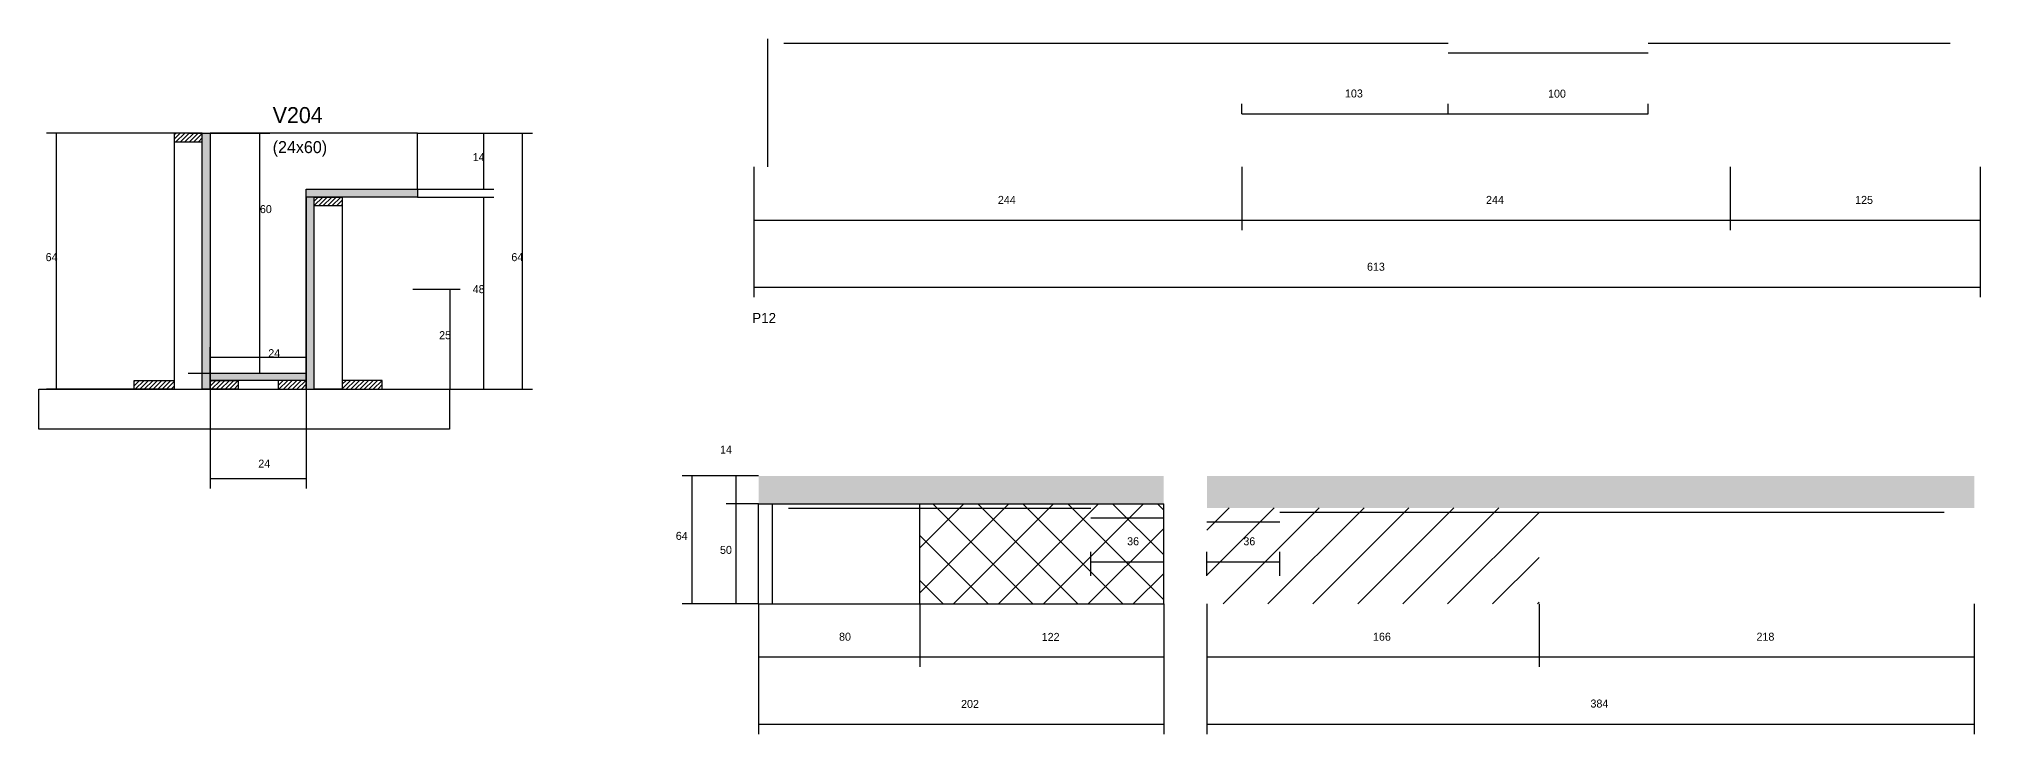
# Model space of a CAD drawing. Header units: metres. Extents: x 4890 to 7004, y 9014 to 10343.
# Drawn here: x 6034 to 7004, y 9995 to 10343 of the extents above; entities that cross this region are included whole.
import ezdxf

# ---------------------------------------------------------------- set-up
doc = ezdxf.new("R2010")
doc.units = ezdxf.units.M
for name, color, linetype in [('CONCRETO', 251, 'Continuous'), ('COTA', 241, 'Continuous'), ('Hachura', 253, 'Continuous'), ('Madeira', 126, 'Continuous'), ('NOMENCLATURA', 7, 'Continuous'), ('Painéis', 200, 'Continuous'), ('REAPROVEITAMENTO', 251, 'Continuous'), ('SARR_2.2x7', 40, 'Continuous'), ('Texto Seção', 7, 'Continuous')]:
    doc.layers.add(name, color=color, linetype=linetype)

msp = doc.modelspace()

# ---------------------------------------------------------------- hatches: boundary and pattern name
at = {"layer": 'COTA'}
h = msp.add_hatch(dxfattribs=at)
h.set_pattern_fill('AR-CONC', scale=0.03)
h.paths.add_polyline_path([(6393.4, 10110.5), (6393.4, 10124.5), (6393.4, 10124.5), (6595.9, 10124.5), (6595.9, 10124.5), (6595.9, 10110.5), (6595.9, 10110.5), (6393.4, 10110.5)])
h = msp.add_hatch(dxfattribs=at)
h.set_pattern_fill('AR-CONC', scale=0.03)
h.paths.add_polyline_path([(6617.5, 10124.5), (7001, 10124.5), (7001, 10124.5), (7001, 10108.5), (7001, 10108.5), (6617.5, 10108.5), (6617.5, 10108.5), (6617.5, 10124.5)])
at = {"layer": 'Hachura'}
h = msp.add_hatch(dxfattribs=at)
h.set_pattern_fill('ANSI31', scale=0.5)
h.paths.add_polyline_path([(6115.3, 10291.4), (6115.3, 10295.8), (6115.3, 10295.8), (6101.3, 10295.8), (6101.3, 10295.8), (6101.3, 10291.4), (6101.3, 10291.4), (6115.3, 10291.4)])
h = msp.add_hatch(color=8, dxfattribs=at)
h.dxf.hatch_style = 1
h.paths.add_polyline_path([(6115.3, 10295.8), (6119.3, 10295.8), (6119.3, 10295.8), (6119.3, 10167.8), (6119.3, 10167.8), (6115.3, 10167.8), (6115.3, 10167.8), (6115.3, 10295.8)])
h = msp.add_hatch(color=8, dxfattribs=at)
h.dxf.hatch_style = 1
h.paths.add_polyline_path([(6171.3, 10267.8), (6167.3, 10267.8), (6167.3, 10267.8), (6167.3, 10167.8), (6167.3, 10167.8), (6171.3, 10167.8), (6171.3, 10167.8), (6171.3, 10267.8)])
h = msp.add_hatch(color=8, dxfattribs=at)
h.dxf.hatch_style = 1
h.paths.add_polyline_path([(6167.3, 10263.8), (6167.3, 10267.8), (6167.3, 10267.8), (6222.9, 10267.8), (6222.9, 10267.8), (6222.9, 10263.8), (6222.9, 10263.8), (6167.3, 10263.8)])
h = msp.add_hatch(dxfattribs=at)
h.set_pattern_fill('ANSI31', scale=0.5)
h.paths.add_polyline_path([(6171.3, 10259.4), (6171.3, 10263.8), (6171.3, 10263.8), (6185.3, 10263.8), (6185.3, 10263.8), (6185.3, 10259.4), (6185.3, 10259.4), (6171.3, 10259.4)])
h = msp.add_hatch(dxfattribs=at)
h.set_pattern_fill('ANSI31', scale=0.5)
h.paths.add_polyline_path([(6081.3, 10167.8), (6081.3, 10172.2), (6081.3, 10172.2), (6101.3, 10172.2), (6101.3, 10172.2), (6101.3, 10167.8), (6101.3, 10167.8), (6081.3, 10167.8)])
h = msp.add_hatch(color=8, dxfattribs=at)
h.dxf.hatch_style = 1
h.paths.add_polyline_path([(6119.3, 10172.2), (6119.3, 10175.8), (6119.3, 10175.8), (6167.3, 10175.8), (6167.3, 10175.8), (6167.3, 10172.2), (6167.3, 10172.2), (6119.3, 10172.2)])
h = msp.add_hatch(dxfattribs=at)
h.set_pattern_fill('ANSI31', scale=0.5)
h.paths.add_polyline_path([(6119.3, 10167.8), (6119.3, 10172.2), (6119.3, 10172.2), (6133.3, 10172.2), (6133.3, 10172.2), (6133.3, 10167.8), (6133.3, 10167.8), (6119.3, 10167.8)])
h = msp.add_hatch(dxfattribs=at)
h.set_pattern_fill('ANSI31', scale=0.5)
h.paths.add_polyline_path([(6167.3, 10167.8), (6167.3, 10172.2), (6167.3, 10172.2), (6153.3, 10172.2), (6153.3, 10172.2), (6153.3, 10167.8), (6153.3, 10167.8), (6167.3, 10167.8)])
h = msp.add_hatch(dxfattribs=at)
h.set_pattern_fill('ANSI31', scale=0.5)
h.paths.add_polyline_path([(6205.3, 10167.8), (6205.3, 10172.2), (6205.3, 10172.2), (6185.3, 10172.2), (6185.3, 10172.2), (6185.3, 10167.8), (6185.3, 10167.8), (6205.3, 10167.8)])
at = {"layer": 'REAPROVEITAMENTO'}
h = msp.add_hatch(dxfattribs=at)
h.set_pattern_fill('ANSI37', scale=5)
h.paths.add_polyline_path([(6473.9, 10110.5), (6473.9, 10060.5), (6473.9, 10060.5), (6595.9, 10060.5), (6595.9, 10060.5), (6595.9, 10110.5), (6595.9, 10110.5), (6473.9, 10110.5)])
h = msp.add_hatch(dxfattribs=at)
h.set_pattern_fill('ANSI31', scale=5)
h.paths.add_polyline_path([(6617.5, 10108.5), (6617.5, 10060.5), (6617.5, 10060.5), (6783.5, 10060.5), (6783.5, 10060.5), (6783.5, 10108.5), (6783.5, 10108.5), (6617.5, 10108.5)])

# ---------------------------------------------------------------- linework, layer by layer
at = {"layer": 'CONCRETO'}
msp.add_lwpolyline([(6222.9, 10267.8), (6222.9, 10295.8), (6119.3, 10295.8), (6119.3, 10267.8), (6119.3, 10267.8), (6119.3, 10175.8), (6167.3, 10175.8), (6167.3, 10267.8)], close=True, dxfattribs=at)
at = {"layer": 'COTA'}
for p, q in [((6101.3, 10295.8), (6037.5, 10295.8)), ((6042.5, 10167.8), (6042.5, 10295.8)), ((6108.3, 10295.8), (6149.1, 10295.8)), ((6144.1, 10175.8), (6144.1, 10295.8)), ((6222.9, 10295.8), (6280.3, 10295.8)), ((6222.9, 10295.8), (6261, 10295.8)), ((6256, 10267.8), (6256, 10295.8)), ((6275.3, 10167.8), (6275.3, 10295.8)), ((6391, 10278.9), (6391, 10247.3)), ((6391, 10278.9), (6391, 10213.8)), ((6635, 10278.9), (6635, 10247.3)), ((6635, 10278.9), (6635, 10247.3)), ((6879, 10278.9), (6879, 10247.3)), ((6879, 10278.9), (6879, 10247.3)), ((7004, 10278.9), (7004, 10247.3)), ((7004, 10278.9), (7004, 10213.8)), ((6222.9, 10267.8), (6261, 10267.8)), ((6222.9, 10263.8), (6261, 10263.8)), ((6256, 10167.8), (6256, 10263.8)), ((6391, 10252.3), (6635, 10252.3)), ((6635, 10252.3), (6879, 10252.3)), ((6879, 10252.3), (7004, 10252.3)), ((6391, 10218.8), (7004, 10218.8)), ((6220.6, 10217.8), (6244.2, 10217.8)), ((6239.2, 10167.8), (6239.2, 10217.8)), ((6119.3, 10167.8), (6119.3, 10188.8)), ((6119.3, 10183.8), (6167.3, 10183.8)), ((6167.3, 10167.8), (6167.3, 10188.8)), ((6108.3, 10175.8), (6149.1, 10175.8)), ((6085.7, 10167.8), (6037.5, 10167.8)), ((6119.3, 10167.8), (6119.3, 10118.1)), ((6167.3, 10167.8), (6167.3, 10118.1)), ((6200.9, 10167.8), (6280.3, 10167.8)), ((6200.9, 10167.8), (6261, 10167.8)), ((6220.6, 10167.8), (6244.2, 10167.8)), ((6119.3, 10123.1), (6167.3, 10123.1)), ((6559.4, 10074.5), (6559.4, 10086.5)), ((6595.9, 10074.5), (6595.9, 10086.5)), ((6617.5, 10074.5), (6617.5, 10086.5)), ((6654, 10074.5), (6654, 10086.5)), ((6559.4, 10081.5), (6595.9, 10081.5)), ((6617.5, 10081.5), (6654, 10081.5)), ((6393.4, 10060.5), (6393.4, 10029)), ((6393.4, 10060.5), (6393.4, 9995.4)), ((6473.9, 10060.5), (6473.9, 10029)), ((6473.9, 10060.5), (6473.9, 10029)), ((6595.9, 10060.5), (6595.9, 10029)), ((6595.9, 10060.5), (6595.9, 9995.4)), ((6617.5, 10060.5), (6617.5, 10029)), ((6617.5, 10060.5), (6617.5, 9995.4)), ((6783.5, 10060.5), (6783.5, 10029)), ((6783.5, 10060.5), (6783.5, 10029)), ((7001, 10060.5), (7001, 10029)), ((7001, 10060.5), (7001, 9995.4)), ((6393.4, 10034), (6473.9, 10034)), ((6473.9, 10034), (6595.9, 10034)), ((6617.5, 10034), (6783.5, 10034)), ((6783.5, 10034), (7001, 10034)), ((6393.4, 10000.4), (6595.9, 10000.4)), ((6617.5, 10000.4), (7001, 10000.4))]:
    msp.add_line(p, q, dxfattribs=at)
at = {"layer": 'Madeira'}
for points in [[(6115.3, 10291.4), (6115.3, 10295.8), (6101.3, 10295.8), (6101.3, 10291.4)], [(6115.3, 10295.8), (6101.3, 10295.8), (6101.3, 10167.8), (6115.3, 10167.8)], [(6171.3, 10259.4), (6171.3, 10263.8), (6185.3, 10263.8), (6185.3, 10259.4)], [(6171.3, 10263.8), (6185.3, 10263.8), (6185.3, 10167.8), (6171.3, 10167.8)], [(6081.3, 10167.8), (6081.3, 10172.2), (6101.3, 10172.2), (6101.3, 10167.8)], [(6119.3, 10167.8), (6119.3, 10172.2), (6133.3, 10172.2), (6133.3, 10167.8)], [(6167.3, 10167.8), (6167.3, 10172.2), (6153.3, 10172.2), (6153.3, 10167.8)], [(6205.3, 10167.8), (6205.3, 10172.2), (6185.3, 10172.2), (6185.3, 10167.8)], [(6238.8, 10147.8), (6033.6, 10147.8), (6033.6, 10167.8), (6238.8, 10167.8)]]:
    msp.add_lwpolyline(points, close=True, dxfattribs=at)
at = {"layer": 'Painéis'}
for p, q in [((6635, 10305.4), (6635, 10310.4)), ((6738, 10305.4), (6738, 10310.4)), ((6738, 10305.4), (6738, 10310.4)), ((6838, 10305.4), (6838, 10310.4)), ((6635, 10305.4), (6738, 10305.4)), ((6738, 10305.4), (6838, 10305.4)), ((6167.3, 10267.8), (6222.9, 10267.8)), ((6119.3, 10175.8), (6167.3, 10175.8)), ((6393.4, 10124.5), (6355.1, 10124.5)), ((6360.1, 10060.5), (6360.1, 10124.5)), ((6393.4, 10124.5), (6377.2, 10124.5)), ((6382.2, 10110.5), (6382.2, 10124.5)), ((6393.4, 10110.5), (6377.2, 10110.5)), ((6393.4, 10110.5), (6377.2, 10110.5)), ((6382.2, 10060.5), (6382.2, 10110.5)), ((6393.4, 10110.5), (6595.9, 10110.5)), ((6393.4, 10060.5), (6393.4, 10110.5)), ((6473.9, 10060.5), (6473.9, 10110.5)), ((6595.9, 10060.5), (6595.9, 10110.5)), ((6393.4, 10060.5), (6355.1, 10060.5)), ((6393.4, 10060.5), (6377.2, 10060.5)), ((6393.4, 10060.5), (6595.9, 10060.5))]:
    msp.add_line(p, q, dxfattribs=at)
for points in [[(6115.3, 10295.8), (6119.3, 10295.8), (6119.3, 10167.8), (6115.3, 10167.8)], [(6167.3, 10263.8), (6167.3, 10267.8), (6222.9, 10267.8), (6222.9, 10263.8)], [(6171.3, 10263.8), (6167.3, 10263.8), (6167.3, 10167.8), (6171.3, 10167.8)], [(6119.3, 10172.2), (6119.3, 10175.8), (6167.3, 10175.8), (6167.3, 10172.2)]]:
    msp.add_lwpolyline(points, close=True, dxfattribs=at)
at = {"layer": 'SARR_2.2x7'}
for p, q in [((6398, 10278.9), (6398, 10342.9)), ((6406, 10340.7), (6635, 10340.7)), ((6635, 10340.7), (6738, 10340.7)), ((6738, 10335.9), (6838, 10335.9)), ((6838, 10340.7), (6879, 10340.7)), ((6879, 10340.7), (6989, 10340.7)), ((6400.4, 10060.5), (6400.4, 10110.5)), ((6408.4, 10108.3), (6473.9, 10108.3)), ((6473.9, 10108.3), (6559.4, 10108.3)), ((6559.4, 10103.5), (6595.9, 10103.5)), ((6654, 10106.3), (6783.5, 10106.3)), ((6783.5, 10106.3), (6986, 10106.3)), ((6617.5, 10101.5), (6654, 10101.5))]:
    msp.add_line(p, q, dxfattribs=at)

# ---------------------------------------------------------------- texts
at = {"layer": 'COTA'}
for s, p in [('14', (6250.5, 10281.8)), ('60', (6144.1, 10255.8)), ('244', (6513, 10260.4)), ('244', (6757, 10260.4)), ('125', (6941.5, 10260.4)), ('64', (6037, 10231.8)), ('64', (6269.8, 10231.8)), ('613', (6697.5, 10227)), ('48', (6250.5, 10215.8)), ('25', (6233.7, 10192.8)), ('24', (6148.3, 10183.8)), ('24', (6143.3, 10128.6)), ('36', (6577.6, 10089.8)), ('36', (6635.7, 10089.8)), ('80', (6433.6, 10042.1)), ('122', (6534.9, 10042)), ('166', (6700.5, 10042.1)), ('218', (6892.2, 10042.1)), ('202', (6494.6, 10008.5)), ('384', (6809.2, 10008.7))]:
    msp.add_text(s, height=4, dxfattribs=at).set_placement(p)
at = {"layer": 'NOMENCLATURA'}
msp.add_text('P12', height=5, dxfattribs=at).set_placement((6390.2, 10200.9))
at = {"layer": 'Painéis'}
for s, p in [('103', (6686.5, 10313.6)), ('100', (6788, 10313.5)), ('14', (6374.1, 10135.6)), ('64', (6352, 10092.5)), ('50', (6374.1, 10085.5))]:
    msp.add_text(s, height=4, dxfattribs=at).set_placement(p)
at = {"layer": 'Texto Seção'}
for s, height, p in [('V204', 8, (6150.5, 10300.8)), ('(24x60)', 6, (6150.5, 10285.8))]:
    msp.add_text(s, height=height, dxfattribs=at).set_placement(p)

doc.saveas('drawing.dxf')
